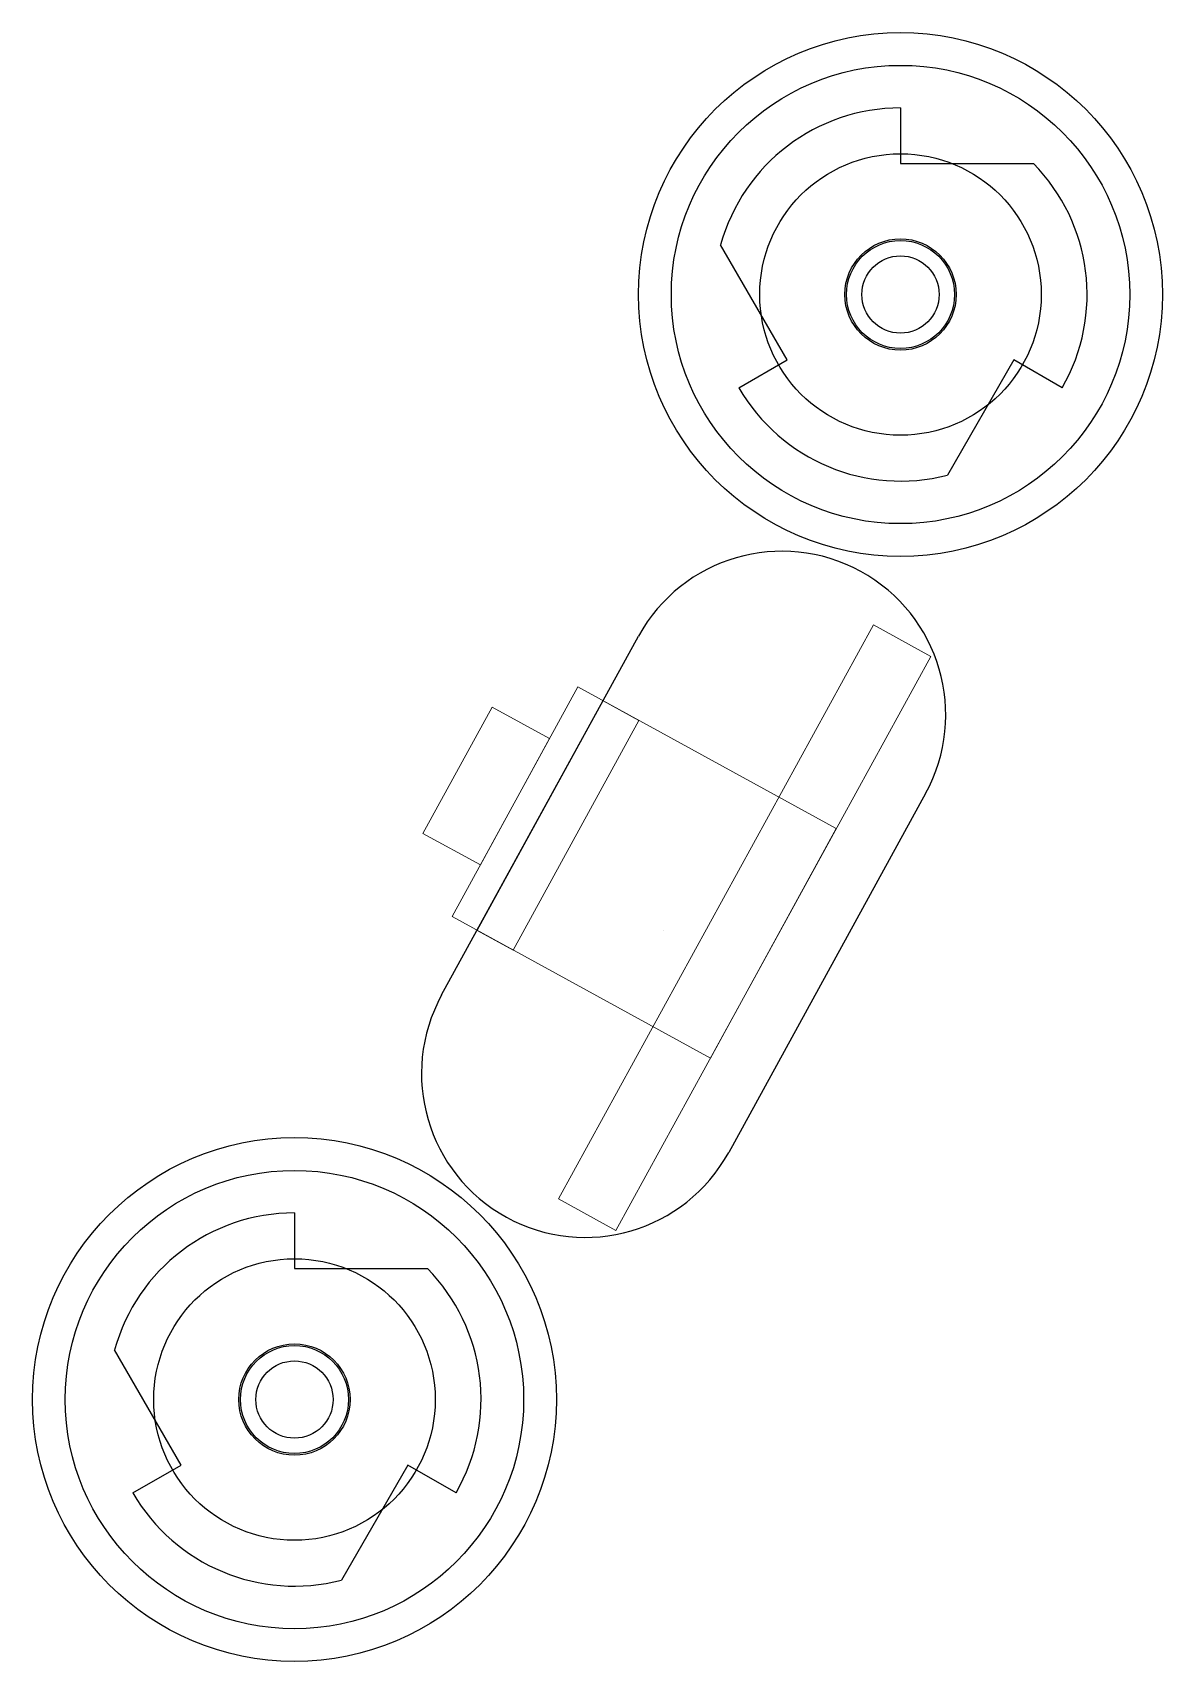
# Model space of a CAD drawing. Extents: x 0.5 to 17.9, y 27.9 to 30.4.
# Drawn here: x 0.5 to 2.226, y 27.896 to 30.384 of the extents above.
import ezdxf

# ---------------------------------------------------------------- set-up
doc = ezdxf.new("R2010")
doc.units = 0
doc.header["$LTSCALE"] = 5
doc.header["$MEASUREMENT"] = 0
for name, color, linetype in [('Z0_BOTCOMP', 4, 'Continuous'), ('Z0_CUT500', 4, 'Continuous'), ('Z0_RUBBER', 4, 'Continuous'), ('Z0_TOPCOMP', 6, 'Continuous')]:
    doc.layers.add(name, color=color, linetype=linetype)

msp = doc.modelspace()

# ---------------------------------------------------------------- linework, layer by layer
at = {"layer": 'Z0_BOTCOMP', "color": 4, "linetype": 'Continuous', "lineweight": 25}
for p, q in [((1.8256, 30.2689), (1.8256, 30.1839)), ((1.8256, 30.1839), (2.0287, 30.1839)), ((1.6524, 29.8839), (1.5509, 30.0598)), ((1.5788, 29.8414), (1.6524, 29.8839)), ((1.9988, 29.8839), (1.8973, 29.7081)), ((2.0724, 29.8414), (1.9988, 29.8839)), ((0.9, 28.5811), (0.9, 28.4961)), ((0.9, 28.4961), (1.103, 28.4961)), ((0.7268, 28.1961), (0.6253, 28.3719)), ((0.6532, 28.1536), (0.7268, 28.1961)), ((1.0732, 28.1961), (0.9717, 28.0203)), ((1.1468, 28.1536), (1.0732, 28.1961))]:
    msp.add_line(p, q, dxfattribs=at)
for centre, radius in [((1.8256, 29.9839), 0.085), ((1.8256, 29.9839), 0.059), ((0.9, 28.2961), 0.085), ((0.9, 28.2961), 0.059)]:
    msp.add_circle(centre, radius, dxfattribs=at)
for centre, start, end in [((1.8256, 29.9839), 90, 164.5679), ((1.8256, 29.9839), -30, 44.5679), ((1.8256, 29.9839), -150, -75.4321), ((0.9, 28.2961), 90, 164.5679), ((0.9, 28.2961), -30, 44.5679), ((0.9, 28.2961), -150, -75.4321)]:
    msp.add_arc(centre, 0.285, start, end, dxfattribs=at)
at = {"layer": 'Z0_CUT500', "color": 5, "linetype": 'Continuous', "lineweight": 25}
for p, q in [((1.1248, 28.9141), (1.4254, 29.4621)), ((1.8638, 29.2216), (1.5632, 28.6736))]:
    msp.add_line(p, q, dxfattribs=at)
for centre in [(1.8256, 29.9839), (0.9, 28.2961)]:
    msp.add_circle(centre, 0.0825, dxfattribs=at)
for centre, start, end in [((1.6446, 29.3418), -28.7404, 151.2596), ((1.344, 28.7938), 151.2596, -28.7404)]:
    msp.add_arc(centre, 0.25, start, end, dxfattribs=at)
at = {"layer": 'Z0_RUBBER', "color": 2, "linetype": 'Continuous', "lineweight": 25}
for centre, radius in [((1.8256, 29.9839), 0.4), ((1.8256, 29.9839), 0.215), ((0.9, 28.2961), 0.4), ((0.9, 28.2961), 0.215)]:
    msp.add_circle(centre, radius, dxfattribs=at)
at = {"layer": 'Z0_TOPCOMP', "color": 6, "linetype": 'Continuous', "lineweight": 5}
for p, q in [((1.7648, 29.5611), (1.7648, 29.5611)), ((1.7648, 29.5611), (1.7648, 29.5611)), ((1.7841, 29.4793), (1.3032, 28.6024)), ((1.8717, 29.4312), (1.7841, 29.4793)), ((1.3909, 28.5544), (1.8717, 29.4312)), ((1.1406, 29.0338), (1.3329, 29.3845)), ((1.3329, 29.3845), (1.7275, 29.1681)), ((1.179, 29.0127), (1.3713, 29.3635)), ((1.3713, 29.3635), (1.4261, 29.3334)), ((1.0962, 29.1608), (1.202, 29.3537)), ((1.202, 29.3537), (1.2897, 29.3056)), ((1.4261, 29.3334), (1.2338, 28.9827)), ((1.2897, 29.3056), (1.1839, 29.1127)), ((1.1839, 29.1127), (1.0962, 29.1608)), ((1.7275, 29.1681), (1.5352, 28.8174)), ((1.5352, 28.8174), (1.1406, 29.0338)), ((1.2338, 28.9827), (1.179, 29.0127)), ((1.4643, 29.0131), (1.4643, 29.0131)), ((1.3032, 28.6024), (1.3909, 28.5544)), ((1.2239, 28.5747), (1.2239, 28.5747))]:
    msp.add_line(p, q, dxfattribs=at)
at = {"layer": 'Z0_TOPCOMP', "color": 6, "linetype": 'Continuous', "lineweight": 25}
for centre in [(1.8256, 29.9839), (0.9, 28.2961)]:
    msp.add_circle(centre, 0.35, dxfattribs=at)

doc.saveas('drawing.dxf')
